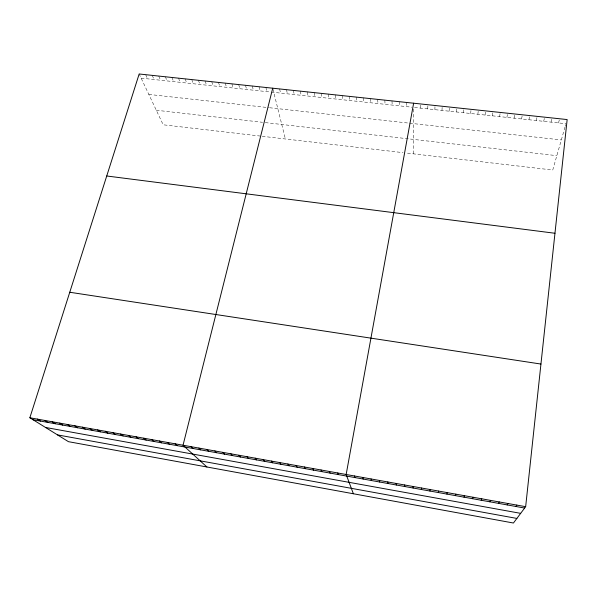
<?xml version="1.0" encoding="UTF-8"?>
<svg xmlns="http://www.w3.org/2000/svg" width="597" height="597" viewBox="0 0 597 597"><rect width="100%" height="100%" fill="white"/><g stroke="black" fill="none" stroke-linecap="round" stroke-linejoin="round"><path stroke-width="0.45" stroke-dasharray="2.98 2.24" d="M420.691 108.132L420.743 103.975M427.773 108.893L427.877 104.729M434.87 109.654L435.026 105.49M441.981 110.415L442.198 106.259M449.123 111.184L449.384 107.02M456.272 111.952L456.601 107.788M463.451 112.721L463.824 108.557M470.645 113.497L471.078 109.333M477.854 114.266L478.346 110.109M485.092 115.042L485.637 110.885M492.338 115.818L492.943 111.661M499.614 116.602L500.271 112.445M506.905 117.385L507.622 113.221M514.218 118.169L514.995 114.012M521.547 118.952L522.382 114.796M528.897 119.743L529.793 115.587M536.27 120.534L537.218 116.378M543.666 121.325L544.673 117.169M551.076 122.124L552.143 117.967M558.508 122.922L559.635 118.766M565.016 127.049L552.747 170.026L407.109 153.116M565.255 126.213L565.725 124.549M141.138 78.14L270.366 92.005M271.217 92.095L411.84 107.184M414.519 107.475L565.963 123.721M148.825 94.416L268.74 107.654M269.568 107.744L561.329 139.944M156.31 110.251L262.546 122.295M265.284 122.601L556.844 155.66M260.464 136.086L163.182 124.788L139.168 73.983M262.232 136.288L403.012 152.638M145.683 74.677L147.601 78.834M152.213 75.371L154.086 79.528M158.757 76.073L160.593 80.229M165.324 76.767L167.108 80.923M171.906 77.468L173.645 81.625M178.503 78.17L180.197 82.334M185.115 78.879L186.764 83.035M191.749 79.58L193.353 83.744M198.398 80.289L199.958 84.453M205.07 81.005L206.577 85.162M211.748 81.714L213.219 85.871M218.457 82.431L219.875 86.587M225.173 83.147L226.547 87.304M231.912 83.864L233.24 88.02M238.673 84.58L239.949 88.744M245.449 85.304L246.68 89.46M252.24 86.028L253.419 90.184M259.053 86.752L260.188 90.916M265.881 87.475L266.963 91.639M272.933 89.043L285.373 138.974M279.59 88.938L280.583 93.102M286.478 89.669L287.418 93.833M293.381 90.408L294.269 94.572M300.298 91.147L301.142 95.304M307.239 91.886L308.03 96.05M314.201 92.625L314.94 96.789M321.179 93.371L321.865 97.527M328.171 94.11L328.813 98.274M335.186 94.863L335.775 99.02M342.223 95.61L342.76 99.774M349.275 96.363L349.76 100.527M356.349 97.117L356.782 101.274M363.439 97.871L363.819 102.035M370.55 98.624L370.879 102.788M377.685 99.386L377.953 103.55M384.834 100.147L385.05 104.311M392.005 100.908L392.169 105.072M399.192 101.677L399.303 105.841M406.4 102.445L406.46 106.609M413.639 109.042L413.676 153.877"/><path stroke-width="0.9" d="M421.527 489.533L421.594 488.018M429.967 491.047L430.109 489.547M525.659 506.681L567.15 119.564L139.168 73.983L29.85 417.758L68.461 441.676L513.435 523.017L525.659 506.681L29.85 417.758M438.437 492.57L438.661 491.085M413.631 103.214L346.156 474.488L353.379 493.756M446.929 494.092L447.228 492.622M272.725 88.207L183.033 445.235L206.913 466.981M455.451 495.622L455.832 494.159M464.003 497.159L464.459 495.711M472.578 498.704L473.115 497.264M481.189 500.249L481.801 498.816M489.824 501.801L490.518 500.383M498.48 503.353L499.256 501.95M507.174 504.913L508.032 503.525M515.89 506.48L516.83 505.099M106.736 175.988L554.964 233.263M69.759 292.254L540.942 364.051M33.051 419.743L524.636 508.054M45.514 427.459L520.666 513.353M57.528 434.9L516.875 518.427M37.29 419.094L40.432 421.072M44.745 420.437L47.835 422.4M52.23 421.773L55.26 423.736M59.737 423.124L62.707 425.071M67.267 424.474L70.177 426.415M74.819 425.825L77.67 427.758M82.393 427.183L85.184 429.109M89.99 428.549L92.722 430.467M97.617 429.915L100.289 431.825M105.259 431.288L107.87 433.183M112.93 432.661L115.482 434.549M120.624 434.041L123.109 435.922M128.34 435.429L130.765 437.295M136.079 436.817L138.444 438.676M143.847 438.205L146.146 440.064M151.631 439.601L153.877 441.452M159.451 441.004L161.623 442.84M167.287 442.414L169.399 444.235M175.145 443.825L177.197 445.638M190.95 446.653L192.868 448.451M198.883 448.078L200.741 449.869M206.846 449.504L208.637 451.287M214.838 450.936L216.554 452.713M222.845 452.377L224.502 454.138M230.882 453.817L232.472 455.571M238.949 455.265L240.472 457.003M247.039 456.712L248.494 458.444M255.15 458.168L256.538 459.891M263.292 459.63L264.613 461.339M271.463 461.093L272.71 462.794M279.657 462.563L280.829 464.257M287.873 464.041L288.978 465.72M296.119 465.518L297.157 467.19M304.388 467.003L305.358 468.66M312.686 468.488L313.582 470.137M321.014 469.981L321.835 471.623M329.365 471.481L330.119 473.108M337.745 472.981L338.424 474.6M354.431 475.973L354.961 477.57M362.73 477.466L363.185 479.048M371.058 478.958L371.446 480.533M379.416 480.458L379.722 482.018M387.796 481.958L388.035 483.51M396.207 483.466L396.363 485.01M404.639 484.98L404.729 486.51M413.102 486.495L413.117 488.018"/></g></svg>
